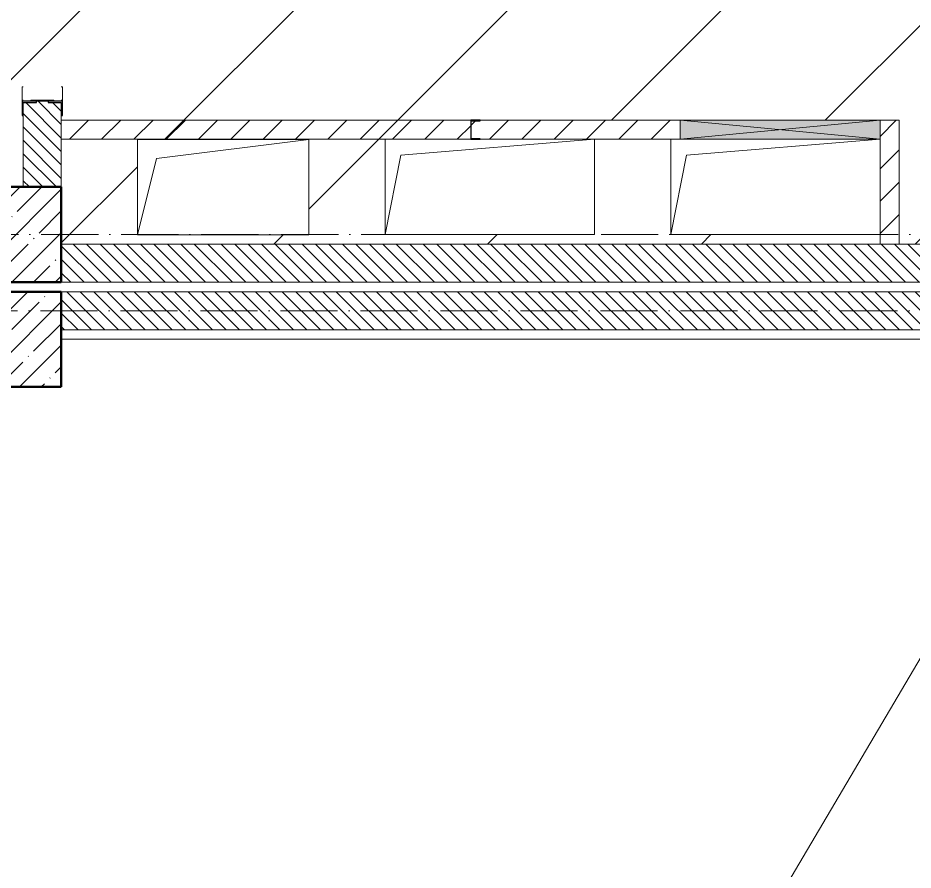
# Model space of a CAD drawing. Header units: millimetres. Extents: x -17017 to 628417, y -109036 to 199237.
# Drawn here: x 606682 to 611383, y -50621 to -46147 of the extents above; entities that cross this region are included whole.
import ezdxf

# ---------------------------------------------------------------- set-up
doc = ezdxf.new("R2010")
doc.units = ezdxf.units.MM
doc.linetypes.add('50_200_ШТРИХ_1Т_ш5_п1_п1_', pattern=[700, 500, -100, 0, -100])
for name, color, linetype, lineweight in [('A-DETL-____-OTLN-4', 7, 'Continuous', 18), ('A-DETL-GENF-OTLN', 7, 'Continuous', 9), ('A-FLOR-____-OTLN', 7, 'Continuous', 9), ('A-GENM-____-MCUT', 7, 'Continuous', 25), ('A-GENM-____-OTLN', 7, 'Continuous', 9), ('A-GENM-____-OTLN-1', 7, 'Continuous', 25), ('A-GLAZ-____-OTLN', 7, 'Continuous', 9), ('A-WALL-____-MCUT', 7, 'Continuous', 13), ('A-WALL-____-MCUT-3', 7, 'Continuous', 9), ('A-WALL-____-PATT-1', 7, 'Continuous', 9), ('A-WALL-FNSH-MCUT-1', 7, 'Continuous', 9), ('S-COLS-____-MCUT', 7, 'Continuous', 50), ('S-COLS-____-OTLN', 7, 'Continuous', 9), ('S-GRID-____-OTLN-1', 7, '50_200_ШТРИХ_1Т_ш5_п1_п1_', 9), ('стяжа', 7, 'Continuous', 30)]:
    doc.layers.add(name, color=color, linetype=linetype, lineweight=lineweight)
pattern_1 = [(45, (-83150, -42681.04), (-114.04925, 114.04925), []), (45, (-83035.95, -42681.04), (-114.04925, 114.04925), [201.613, -40.323, 3.353, -36.97])]
pattern_2 = [(135, (523510.01, -90515.614), (-35.35534, -35.35534), [])]
pattern_3 = [(45, (-83150, -43231.04), (-114.04925, 114.04925), []), (45, (-83035.95, -43231.04), (-114.04925, 114.04925), [201.613, -40.323, 3.353, -36.97])]
pattern_4 = [(45, (523510.01, -90515.61), (-84.85281, 84.85281), [])]

# ---------------------------------------------------------------- blocks, each defined once
blk = doc.blocks.new('BSC_Колонна _Прямоугольная - 500х500-V35-АР1_План отверстий 3 этажа в осях 1-64_Ю-ЯЯ')
at = {"layer": 'S-COLS-____-OTLN'}
h = blk.add_hatch(dxfattribs=at)
h.set_pattern_fill('FP_43', color=256, style=0, pattern_type=2)
h.set_pattern_definition(pattern_1)
h.paths.add_polyline_path([(-250, -250), (250, -250), (250, 250), (-250, 250)], flags=0)
at = {"layer": 'S-COLS-____-MCUT'}
for p, q in [((250, 250), (-250, 250)), ((-250, 250), (-250, -250)), ((250, -250), (250, 250)), ((-250, -250), (250, -250))]:
    blk.add_line(p, q, dxfattribs=at)
blk = doc.blocks.new('BSC_Колонна _Прямоугольная - 500х500-V120-АР1_План отверстий 3 этажа в осях 1-64_Ю-ЯЯ')
at = {"layer": 'S-COLS-____-OTLN'}
h = blk.add_hatch(dxfattribs=at)
h.set_pattern_fill('FP_125', color=256, style=0, pattern_type=2)
h.set_pattern_definition(pattern_3)
h.paths.add_polyline_path([(-250, -250), (250, -250), (250, 250), (-250, 250)], flags=0)
at = {"layer": 'S-COLS-____-MCUT'}
for p, q in [((250, 250), (-250, 250)), ((-250, 250), (-250, -250)), ((250, -250), (250, 250)), ((-250, -250), (250, -250))]:
    blk.add_line(p, q, dxfattribs=at)
blk = doc.blocks.new('154_Фахверк_СКБ_Швеллер - Тип_100_3960-28515122-АР1_План отверстий 3 этажа в осях 1-64_Ю-ЯЯ')
at = {"layer": 'A-GENM-____-MCUT'}
for p, q in [((175, 50), (125, 50)), ((125, 50), (125, -50)), ((175, 47), (175, 50)), ((128, 47), (175, 47)), ((128, -47), (128, 47)), ((175, -47), (128, -47)), ((175, -50), (175, -47)), ((125, -50), (175, -50))]:
    blk.add_line(p, q, dxfattribs=at)
blk = doc.blocks.new('154_Стойка_СКБ_Уголок - СМ-2480_200-28346303-АР1_План отверстий 3 этажа в осях 1-64_Ю-ЯЯ')
at = {"layer": 'A-GENM-____-MCUT'}
for p, q in [((125, 156), (125, 81)), ((200, 156), (125, 156)), ((131, 81), (131, 150)), ((131, 150), (200, 150)), ((200, 150), (200, 156)), ((125, 81), (131, 81)), ((131, 19), (125, 19)), ((125, 19), (125, -56)), ((131, -50), (131, 19)), ((125, -56), (200, -56)), ((200, -50), (131, -50)), ((200, -56), (200, -50))]:
    blk.add_line(p, q, dxfattribs=at)
blk = doc.blocks.new('Стойка_Влож_Полоса боковая - Полоса-V164-АР1_План отверстий 3 этажа в осях 1-64_Ю-ЯЯ')
at = {"layer": 'A-GENM-____-OTLN'}
for p, q in [((-5, 60), (0, 60)), ((-5, -60), (-5, 60)), ((0, 31), (0, -31)), ((0, -60), (-5, -60))]:
    blk.add_line(p, q, dxfattribs=at)
blk = doc.blocks.new('Стойка_Влож_Уголок_Опорный - Уголок-28213941-АР1_План отверстий 3 этажа в осях 1-64_Ю-ЯЯ')
at = {"layer": 'A-GENM-____-OTLN'}
for p, q in [((-212, -6), (-212, 0)), ((0, 0), (0, -6)), ((-212, -75), (-212, -6)), ((-212, -6), (-206, -6)), ((-6, -6), (0, -6)), ((0, -6), (0, -75)), ((-212, -75), (-206, -75)), ((-6, -75), (0, -75))]:
    blk.add_line(p, q, dxfattribs=at)
blk = doc.blocks.new('AR_Отверстие прямоугольное _в плите_ - AR_Отверстие прямоугольное _в плите_-30552730-АР1_План отверстий 3 этажа в осях 1-64_Ю-ЯЯ')
at = {"layer": 'A-GENM-____-OTLN'}
for p, q in [((450, 250), (-450, 250)), ((-450, 250), (-450, -250)), ((-350, 150), (450, 250)), ((450, -250), (450, 250)), ((-450, -250), (-350, 150)), ((-450, -250), (450, -250))]:
    blk.add_line(p, q, dxfattribs=at)
blk = doc.blocks.new('AR_Отверстие прямоугольное _в плите_ - AR_Отверстие прямоугольное _в плите_-V202-АР1_План отверстий 3 этажа в осях 1-64_Ю-ЯЯ')
at = {"layer": 'A-GENM-____-OTLN'}
for p, q in [((-550, 250), (-550, -250)), ((-466.7, 166.7), (550, 250)), ((550, -250), (550, 250)), ((-550, -250), (-466.7, 166.7)), ((-550, -250), (550, -250))]:
    blk.add_line(p, q, dxfattribs=at)
blk = doc.blocks.new('AR_Отверстие прямоугольное _в плите_ - AR_Отверстие прямоугольное _в плите_-V203-АР1_План отверстий 3 этажа в осях 1-64_Ю-ЯЯ')
at = {"layer": 'A-GENM-____-OTLN'}
for p, q in [((-550, 250), (-550, -250)), ((-466.7, 166.7), (550, 250)), ((-550, -250), (-466.7, 166.7)), ((-550, -250), (550, -250))]:
    blk.add_line(p, q, dxfattribs=at)
blk = doc.blocks.new('AR_Отверстие прямоугольное _в стене__БезПР - AR_Отверстие прямоугольное _в стене__БезПР-36899082-АР1_План отверстий 3 этажа в осях 1-64_Ю-ЯЯ')
at = {"layer": 'A-GLAZ-____-OTLN'}
blk.add_hatch(color=256, dxfattribs=at).paths.add_polyline_path([(525, -50), (525, 50), (-525, 50), (-525, -50)], flags=0)
at = {"layer": 'A-DETL-GENF-OTLN'}
for p, q in [((-525, -50), (-525, 50)), ((-525, 50), (525, 50)), ((525, 50), (-525, -50)), ((-525, 50), (525, -50)), ((525, 50), (-525, 50)), ((-525, 50), (-525, -50)), ((525, 50), (525, -50)), ((525, -50), (525, 50)), ((525, -50), (-525, -50)), ((-525, -50), (525, -50))]:
    blk.add_line(p, q, dxfattribs=at)
at = {"layer": 'A-GLAZ-____-OTLN'}
blk.add_line((525, 50), (-525, 50), dxfattribs=at)
blk = doc.blocks.new('BSC_Колонна _Прямоугольная - 500х500-V22-АР1_План отверстий 3 этажа в осях 1-64_А-ГГ')
at = {"layer": 'S-COLS-____-OTLN'}
h = blk.add_hatch(dxfattribs=at)
h.set_pattern_fill('FP_59', color=256, style=0, pattern_type=2)
h.set_pattern_definition(pattern_1)
h.paths.add_polyline_path([(-250, -250), (250, -250), (250, 250), (-250, 250)], flags=0)
at = {"layer": 'S-COLS-____-MCUT'}
for p, q in [((250, 250), (-250, 250)), ((-250, 250), (-250, -250)), ((250, -250), (250, 250)), ((-250, -250), (250, -250))]:
    blk.add_line(p, q, dxfattribs=at)
blk = doc.blocks.new('BSC_Колонна _Прямоугольная - 500х500-V144-АР1_План отверстий 3 этажа в осях 1-64_А-ГГ')
at = {"layer": 'S-COLS-____-OTLN'}
h = blk.add_hatch(dxfattribs=at)
h.set_pattern_fill('FP_167', color=256, style=0, pattern_type=2)
h.set_pattern_definition(pattern_3)
h.paths.add_polyline_path([(-250, -250), (250, -250), (250, 250), (-250, 250)], flags=0)
at = {"layer": 'S-COLS-____-MCUT'}
for p, q in [((250, 250), (-250, 250)), ((-250, 250), (-250, -250)), ((250, -250), (250, 250)), ((-250, -250), (250, -250))]:
    blk.add_line(p, q, dxfattribs=at)
blk = doc.blocks.new('3эт')
at = {"layer": 'S-GRID-____-OTLN-1', "color": 251, "ltscale": 0.6, "true_color": 0x636466}
for p, q in [((358243, -43632.4), (387705.3, -43632.4)), ((358243, -43632.4), (387705.3, -43632.4)), ((351097.5, -44032.4), (387845.1, -44032.4))]:
    blk.add_line(p, q, dxfattribs=at)

msp = doc.modelspace()

# ---------------------------------------------------------------- hatches: boundary and pattern name
at = {"layer": 'A-WALL-____-PATT-1'}
h = msp.add_hatch(dxfattribs=at)
h.set_pattern_fill('FP_9', color=256, style=0, pattern_type=2)
h.set_pattern_definition(pattern_2)
h.paths.add_polyline_path([(606910, -47034.6), (606910, -46590.6), (606841, -46590.6), (606841, -46584.6), (606779, -46584.6), (606779, -46590.6), (606710, -46590.6), (606710, -47034.6), (606870, -47034.6)], flags=0)
h.paths.add_polyline_path([(606779, -44884.6), (606841, -44884.6), (606841, -44878.6), (606910, -44878.6), (606910, -44584.6), (606710, -44584.6), (606710, -44878.6), (606779, -44878.6)], flags=0)
h = msp.add_hatch(dxfattribs=at)
h.set_pattern_fill('FP_7', color=256, style=0, pattern_type=2)
h.set_pattern_definition(pattern_4)
h.paths.add_polyline_path([(606910, -46784.6), (609060, -46784.6), (609060, -46684.6), (606910, -46684.6)], flags=0)
h.paths.add_polyline_path([(609110, -46784.6), (610160, -46784.6), (610160, -46684.6), (609110, -46684.6), (609110, -46687.6), (609063, -46687.6), (609063, -46781.6), (609110, -46781.6)], flags=0)
h = msp.add_hatch(dxfattribs=at)
h.set_pattern_fill('FP_7', color=256, style=0, pattern_type=2)
h.set_pattern_definition(pattern_4)
h.paths.add_polyline_path([(611310, -47334.6), (611310, -46684.6), (611210, -46684.6), (611210, -47334.6)], flags=0)
h = msp.add_hatch(dxfattribs=at)
h.set_pattern_fill('FP_9', color=256, style=0, pattern_type=2)
h.set_pattern_definition(pattern_2)
h.paths.add_polyline_path([(612110, -47534.6), (612260, -47534.6), (612260, -47334.6), (612110, -47334.6)], flags=0)
h.paths.add_polyline_path([(611810, -47534.6), (611810, -47334.6), (606910, -47334.6), (606910, -47534.6), (608334.3, -47534.6)], flags=0)
h = msp.add_hatch(dxfattribs=at)
h.set_pattern_fill('FP_6', color=256, style=0, pattern_type=2)
h.set_pattern_definition(pattern_2)
h.paths.add_polyline_path([(612110, -47534.6), (612260, -47534.6), (612260, -47334.6), (612110, -47334.6)], flags=0)
h.paths.add_polyline_path([(611810, -47534.6), (611810, -47334.6), (606910, -47334.6), (606910, -47534.6), (608334.6, -47534.6)], flags=0)
h = msp.add_hatch(dxfattribs=at)
h.set_pattern_fill('FP_9', color=256, style=0, pattern_type=2)
h.set_pattern_definition(pattern_2)
h.paths.add_polyline_path([(612110, -47784.6), (612260, -47784.6), (612260, -47584.6), (612110, -47584.6)], flags=0)
h.paths.add_polyline_path([(611810, -47784.6), (611810, -47584.6), (606910, -47584.6), (606910, -47784.6), (608334.3, -47784.6)], flags=0)
h = msp.add_hatch(dxfattribs=at)
h.set_pattern_fill('FP_6', color=256, style=0, pattern_type=2)
h.set_pattern_definition(pattern_2)
h.paths.add_polyline_path([(612110, -47784.6), (612260, -47784.6), (612260, -47584.6), (612110, -47584.6)], flags=0)
h.paths.add_polyline_path([(611810, -47784.6), (611810, -47584.6), (606910, -47584.6), (606910, -47784.6), (608334.6, -47784.6)], flags=0)
at = {"layer": 'стяжа'}
h = msp.add_hatch(dxfattribs=at)
h.set_pattern_fill('ANSI31', color=5, scale=250)
h.set_pattern_definition([(45, (239739.3, -3652.16), (-561.266, 561.266), [])])
h.paths.add_polyline_path([(618610, -35934.6), (617810, -35934.6), (617110, -35934.6), (617060, -35934.6), (616960, -35934.6), (616960, -36659.6), (616966, -36659.6), (616966, -36734.6), (616960, -37884.6), (616966, -37884.6), (616966, -37959.6), (616964, -38084.6), (618930, -38084.6), (618980, -38084.6), (619700, -38084.6), (620000, -38084.6), (620530, -38084.6), (620530, -35734.6), (620430, -35734.6), (620130, -35734.6), (618595, -35734.6), (618595, -35969.6), (618630, -35969.6), (618630, -37199.6), (618610, -37199.6)])
h.paths.add_polyline_path([(617360, -36334.6), (617160, -36334.6), (617160, -36134.6), (617360, -36134.6)], flags=16)
h.paths.add_polyline_path([(618610, -37849.6), (618630, -37849.6), (618630, -38049.6), (618610, -38049.6)], flags=0)
h.paths.add_polyline_path([(620530, -39234.6), (620530, -38584.6), (617260, -38584.6), (617260, -38834.6), (616960, -38834.6), (616960, -39059.6), (616966, -39059.6), (616966, -39134.6), (616960, -40134.6), (616966, -40134.6), (616966, -40209.6), (616960, -40334.6), (620530, -40334.6), (620530, -40034.6), (620530, -39734.6)])
h.paths.add_polyline_path([(606710, -41259.6), (606704, -41259.6), (606704, -41184.6), (606709.8, -39459.6), (606704, -39459.6), (606704, -39390.6), (606704, -39384.6), (606704, -39309.6), (606710, -38834.6), (606410, -38834.6), (606410, -38434.6), (606034, -38434.6), (606034, -38440.6), (605486, -38440.6), (605206, -38434.6), (605160, -38434.6), (604010, -38434.6), (603964, -38434.6), (601310, -38434.6), (601260, -38434.6), (598510, -38434.6), (598510, -38834.6), (598460, -38834.6), (598460, -38934.6), (598260, -38934.6), (598260, -39059.6), (598266, -39059.6), (598266, -39134.6), (598260, -40928.6), (598266, -40928.6), (598266, -41003.6), (598260, -42059.6), (598266, -42059.6), (598266, -42134.6), (598260, -43934.6), (598266, -43934.6), (598266, -44009.6), (598260, -44084.6), (598510, -44084.6), (598510, -44584.6), (598460, -44584.6), (598460, -44684.6), (598260, -44684.6), (598260, -45059.6), (598266, -45059.6), (598266, -45134.6), (598260, -46934.6), (598266, -46934.6), (598266, -47034.6), (598510, -47034.6), (598510, -47534.6), (601010, -47534.6), (601010, -47034.6), (601010, -46884.6), (601910, -46884.6), (602460, -46884.6), (602510, -46884.6), (602610, -46884.6), (602610, -47534.6), (606410, -47534.6), (606410, -47034.6), (606910, -47034.6), (606910, -47334.6), (611210, -47334.6), (611210, -47284.6), (610110, -47284.6), (610110, -46784.6), (609710, -46784.6), (609710, -47284.6), (608610, -47284.6), (608610, -46784.6), (608220, -46784.6), (608210, -46785.8), (608210, -47285.8), (607310, -47285.8), (607310, -46784.6), (609060, -46784.6), (609060, -46684.6), (609110, -46684.6), (610160, -46684.6), (611210, -46684.6), (611310, -46684.6), (611310, -47334.6), (611810, -47334.6), (612110, -47334.6), (612260, -47334.6), (612260, -47034.6), (612760, -47034.6), (612760, -47534.6), (616210, -47534.6), (616210, -47034.6), (616710, -47034.6), (616710, -46256.7, -0.268162), (616685, -46213.4, -0.268162), (616710, -46170), (616710, -43684.6), (616210, -43684.6), (616210, -43184.6), (616710, -43184.6), (616710, -43484.6), (620360, -43484.6), (620360, -43234.6), (620360, -41634.6), (620360, -41234.6), (618610, -41234.6), (618560, -41234.6), (617960, -41234.6), (616860, -41234.6), (616760, -41234.6), (616760, -41034.6), (616760, -40534.6), (616760, -40209.6), (616754, -40209.6), (616754, -40134.6), (616760, -39134.6), (616754, -39134.6), (616754, -39059.6), (616760, -38834.6), (616760, -38334.6), (616760, -37959.6), (616754, -37959.6), (616754, -37884.6), (616760, -36734.6), (616754, -36734.6), (616754, -36659.6), (616760, -35334.6), (612760, -35334.6), (612260, -35334.6), (612258.6, -35334.6), (611658.6, -35334.6), (609325, -35334.6), (609325, -35340.6), (608910, -35340.6), (608910, -35334.6), (607210, -35334.6), (607210, -35340.6), (607135, -35340.6), (606910, -35334.6), (606910, -35569.6), (606910, -35819.6), (606910, -36159.6), (606916, -36159.6), (606916, -36234.6), (606916, -36240.6), (606916, -36309.6), (606910.4, -37309.6), (606916, -37309.6), (606916, -37378.6), (606916, -37384.6), (606916, -37459.6), (606910, -38334.6), (606910, -38834.6), (606910, -39309.6), (606916, -39309.6), (606916, -39384.6), (606916, -39390.6), (606910, -39414.6), (606910, -39384.6), (606870, -39384.6), (606870, -39389.6), (606750, -39389.6), (606710, -39385.2), (606710, -41184.6), (606779, -41184.6), (606841, -41184.6), (606916, -41184.6), (606916, -41259.6), (606910, -41659.6), (606916, -41659.6), (606916, -41734.6), (606910, -41764.6), (606910, -41734.6), (606841, -41734.6), (606779, -41734.6), (606710, -41734.6), (606710, -43534.6), (606750, -43534.6), (606750, -43529.6), (606870, -43529.6), (606910, -43533.9), (606910, -43504.6), (606916, -43459.6), (606916, -43528.6), (606916, -43534.6), (606916, -43609.6), (606910, -44084.6), (606910, -44584.6), (606910, -44809.6), (606916, -44809.6), (606916, -44884.6), (606841, -44884.6), (606779, -44884.6), (606704, -44884.6), (606704, -44809.6), (606710, -44584.6), (606410, -44584.6), (606410, -44084.6), (606710, -44084.6), (606710, -43609.6), (606704, -43609.6), (606704, -43534.6), (606704, -43528.6), (606704, -43459.6), (606710, -41734.6), (606704, -41734.6), (606704, -41659.6)])
h.paths.add_polyline_path([(606916, -46578.6), (606910, -46578.6), (606910, -46584.6), (606916, -46584.6)], flags=16)
h.paths.add_polyline_path([(606704, -46578.6), (606710, -46578.6), (606750, -46582.1), (606750, -46579.6), (606870, -46579.6), (606916, -46592.2), (606916, -46590.6), (606841, -46590.6), (606791.4, -46584.6), (606779, -46584.6), (606779, -46590.6), (606710, -46590.6), (606710, -46659.6), (606704, -46659.6), (606704, -46584.6)], flags=16)
h.paths.add_polyline_path([(612260, -38834.6), (612260, -38334.6), (612760, -38334.6), (613210, -38334.6), (613460, -38334.6), (613560, -38334.6), (613560, -40534.6), (612460, -40534.6), (612460, -42384.6), (613560, -42384.6), (613560, -44584.6), (612760, -44584.6), (612260, -44584.6), (612260, -44084.6)], flags=16)
h.paths.add_polyline_path([(612760, -40434.6), (612760, -39034.6), (613460, -39034.6), (613460, -38434.6), (613210, -38434.6), (613210, -38334.6), (613460, -38334.6), (613460, -38434.6), (613460, -40434.6)], flags=0)
h.paths.add_polyline_path([(612760, -42584.6), (613360, -42584.6), (613360, -43884.6), (612760, -43884.6)], flags=0)
h.paths.add_polyline_path([(612760, -40434.6), (612760, -39034.6), (613460, -39034.6), (612876.7, -39151.2)], flags=0)
h.paths.add_polyline_path([(617907.6, -38070.8), (619563.4, -38070.8), (619563.4, -36870.8), (617907.6, -36870.8)], flags=24)
h.paths.add_polyline_path([(617683.2, -39970.6), (619316.7, -39970.6), (619316.7, -38770.6), (617683.2, -38770.6)], flags=24)

# ---------------------------------------------------------------- linework, layer by layer
at = {"layer": 'A-DETL-____-OTLN-4'}
msp.add_line((594860, -77584.6), (612260, -48084.6), dxfattribs=at)
at = {"layer": 'A-FLOR-____-OTLN'}
for p, q in [((607310, -46785.8), (608210, -46785.8)), ((607310, -47285.8), (607310, -46785.8)), ((608210, -46785.8), (608210, -47285.8)), ((608610, -47284.6), (608610, -46784.6)), ((609710, -46784.6), (609710, -47284.6)), ((610110, -47284.6), (610110, -46784.6)), ((608210, -47285.8), (607310, -47285.8)), ((609710, -47284.6), (608610, -47284.6)), ((611210, -47284.6), (610110, -47284.6)), ((606910, -47834.6), (612260, -47834.6)), ((606910, -47834.6), (612260, -47834.6))]:
    msp.add_line(p, q, dxfattribs=at)
at = {"layer": 'A-WALL-____-MCUT'}
for p, q in [((606710, -46659.6), (606710, -47034.6)), ((606910, -47034.6), (606910, -46659.6)), ((611810, -47334.6), (606910, -47334.6)), ((606910, -47534.6), (611810, -47534.6)), ((611810, -47584.6), (606910, -47584.6)), ((606910, -47784.6), (611810, -47784.6))]:
    msp.add_line(p, q, dxfattribs=at)
at = {"layer": 'A-WALL-____-MCUT-3'}
for p, q in [((611810, -47334.6), (606910, -47334.6)), ((606910, -47534.6), (611810, -47534.6)), ((611810, -47584.6), (606910, -47584.6)), ((606910, -47784.6), (611810, -47784.6))]:
    msp.add_line(p, q, dxfattribs=at)
at = {"layer": 'A-WALL-FNSH-MCUT-1'}
for p, q in [((609060, -46684.6), (606910, -46684.6)), ((610160, -46684.6), (609110, -46684.6)), ((611310, -46684.6), (611210, -46684.6)), ((611310, -47334.6), (611310, -46684.6)), ((606910, -46784.6), (609060, -46784.6)), ((609110, -46784.6), (610160, -46784.6)), ((611210, -46784.6), (611210, -47334.6))]:
    msp.add_line(p, q, dxfattribs=at)

# ---------------------------------------------------------------- block references
at = {"layer": 'A-GENM-____-OTLN'}
for name, p, rotation in [('Стойка_Влож_Уголок_Опорный - Уголок-28213941-АР1_План отверстий 3 этажа в осях 1-64_Ю-ЯЯ', (606704, -46584.6), 180), ('Стойка_Влож_Полоса боковая - Полоса-V164-АР1_План отверстий 3 этажа в осях 1-64_Ю-ЯЯ', (606810, -46584.6), 269.9999999999999)]:
    msp.add_blockref(name, p, dxfattribs=dict(at, rotation=rotation))
for name, p in [('AR_Отверстие прямоугольное _в плите_ - AR_Отверстие прямоугольное _в плите_-30552730-АР1_План отверстий 3 этажа в осях 1-64_Ю-ЯЯ', (607760, -47035.8)), ('AR_Отверстие прямоугольное _в плите_ - AR_Отверстие прямоугольное _в плите_-V202-АР1_План отверстий 3 этажа в осях 1-64_Ю-ЯЯ', (609160, -47034.6)), ('AR_Отверстие прямоугольное _в плите_ - AR_Отверстие прямоугольное _в плите_-V203-АР1_План отверстий 3 этажа в осях 1-64_Ю-ЯЯ', (610660, -47034.6))]:
    msp.add_blockref(name, p, dxfattribs=at)
at = {"layer": 'A-GENM-____-OTLN-1', "rotation": 269.9999999999999}
msp.add_blockref('154_Стойка_СКБ_Уголок - СМ-2480_200-28346303-АР1_План отверстий 3 этажа в осях 1-64_Ю-ЯЯ', (606760, -46459.6), dxfattribs=at)
at = {"layer": 'A-GENM-____-OTLN-1'}
msp.add_blockref('154_Фахверк_СКБ_Швеллер - Тип_100_3960-28515122-АР1_План отверстий 3 этажа в осях 1-64_Ю-ЯЯ', (608935, -46734.6), dxfattribs=at)
at = {"layer": 'A-GLAZ-____-OTLN'}
msp.add_blockref('AR_Отверстие прямоугольное _в стене__БезПР - AR_Отверстие прямоугольное _в стене__БезПР-36899082-АР1_План отверстий 3 этажа в осях 1-64_Ю-ЯЯ', (610685, -46734.6), dxfattribs=at)
at = {"layer": 'S-COLS-____-OTLN'}
for name, p in [('BSC_Колонна _Прямоугольная - 500х500-V120-АР1_План отверстий 3 этажа в осях 1-64_Ю-ЯЯ', (606660, -47284.6)), ('BSC_Колонна _Прямоугольная - 500х500-V144-АР1_План отверстий 3 этажа в осях 1-64_А-ГГ', (606660, -47284.6)), ('BSC_Колонна _Прямоугольная - 500х500-V35-АР1_План отверстий 3 этажа в осях 1-64_Ю-ЯЯ', (606660, -47834.6)), ('BSC_Колонна _Прямоугольная - 500х500-V22-АР1_План отверстий 3 этажа в осях 1-64_А-ГГ', (606660, -47834.6))]:
    msp.add_blockref(name, p, dxfattribs=at)
at = {"layer": 'стяжа'}
msp.add_blockref('3эт', (239739.3, -3652.2), dxfattribs=at)

doc.saveas('drawing.dxf')
